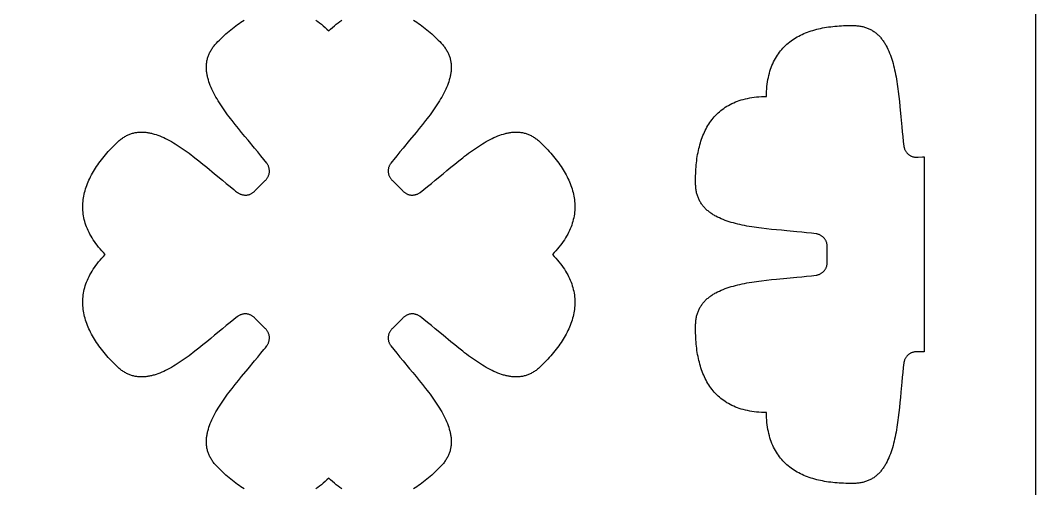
# Model space of a CAD drawing. Extents: x -1268 to 1319, y -900 to 956.
# Drawn here: x -183.9 to 270.9, y 428.7 to 638.5 of the extents above; entities that cross this region are included whole.
import ezdxf

# ---------------------------------------------------------------- set-up
doc = ezdxf.new("R2010")
doc.units = 0
doc.layers.add('LAYER_1', color=7, linetype='CONTINUOUS')

msp = doc.modelspace()

# ---------------------------------------------------------------- linework, layer by layer
at = {"layer": 'LAYER_1'}
for points in [[(-629.08, -900), (270.92, -900), (270.92, 900), (-629.08, 900)], [(150.33, 604.39), (150.35, 605.53), (150.39, 606.66), (150.46, 607.75), (150.56, 608.83), (150.68, 609.87), (150.82, 610.9), (150.99, 611.9), (151.18, 612.87), (151.4, 613.83), (151.64, 614.76), (151.9, 615.66), (152.18, 616.55), (152.48, 617.41), (152.81, 618.25), (153.16, 619.06), (153.53, 619.86), (153.92, 620.63), (154.33, 621.38), (154.76, 622.11), (155.21, 622.81), (155.68, 623.5), (156.17, 624.17), (156.67, 624.81), (157.2, 625.44), (157.74, 626.04), (158.31, 626.63), (158.89, 627.19), (159.48, 627.73), (160.1, 628.26), (160.73, 628.77), (161.37, 629.26), (162.04, 629.72), (162.72, 630.17), (163.41, 630.61), (164.12, 631.02), (164.84, 631.42), (165.58, 631.8), (166.34, 632.16), (167.1, 632.5), (167.88, 632.83), (168.68, 633.14), (169.48, 633.43), (170.3, 633.71), (171.13, 633.97), (171.98, 634.21), (172.83, 634.44), (173.7, 634.65), (174.57, 634.85), (175.46, 635.04), (176.36, 635.2), (177.27, 635.36), (178.19, 635.49), (179.11, 635.62), (180.05, 635.73), (180.99, 635.82), (181.95, 635.91), (182.91, 635.98), (183.88, 636.03), (184.86, 636.08), (185.84, 636.1), (186.83, 636.12), (187.83, 636.13), (188.84, 636.12), (189.85, 636.1), (190.33, 636.08), (190.8, 636.05), (191.27, 636.01), (191.72, 635.96), (192.17, 635.9), (192.62, 635.83), (193.05, 635.75), (193.47, 635.65), (193.89, 635.55), (194.3, 635.43), (194.71, 635.31), (195.1, 635.18), (195.49, 635.03), (195.88, 634.88), (196.25, 634.72), (196.62, 634.54), (196.98, 634.36), (197.33, 634.17), (197.68, 633.97), (198.02, 633.76), (198.35, 633.54), (198.68, 633.31), (199, 633.07), (199.32, 632.83), (199.62, 632.57), (199.92, 632.31), (200.22, 632.04), (200.51, 631.76), (200.79, 631.48), (201.07, 631.18), (201.34, 630.88), (201.61, 630.57), (201.87, 630.25), (202.12, 629.92), (202.37, 629.59), (202.61, 629.25), (202.85, 628.9), (203.08, 628.55), (203.31, 628.19), (203.53, 627.82), (203.75, 627.45), (203.96, 627.06), (204.37, 626.28), (204.76, 625.48), (205.13, 624.64), (205.49, 623.79), (205.82, 622.91), (206.14, 622.02), (206.45, 621.1), (206.73, 620.16), (207.01, 619.2), (207.26, 618.23), (207.51, 617.24), (207.74, 616.23), (207.96, 615.21), (208.17, 614.18), (208.37, 613.13), (208.55, 612.07), (208.73, 611), (208.9, 609.91), (209.05, 608.82), (209.2, 607.72), (209.35, 606.61), (209.61, 604.38), (209.86, 602.12), (210.08, 599.86), (210.5, 595.32), (210.91, 590.82), (211.12, 588.6), (211.35, 586.41), (211.59, 584.26), (211.72, 583.21), (211.85, 582.16), (211.9, 581.88), (211.96, 581.6), (212.03, 581.32), (212.11, 581.06), (212.21, 580.8), (212.32, 580.54), (212.44, 580.29), (212.57, 580.05), (212.71, 579.82), (212.86, 579.59), (213.02, 579.38), (213.2, 579.17), (213.38, 578.97), (213.57, 578.77), (213.77, 578.59), (213.97, 578.42), (214.19, 578.26), (214.41, 578.1), (214.64, 577.96), (214.87, 577.83), (215.11, 577.7), (215.36, 577.59), (215.62, 577.49), (215.87, 577.41), (216.14, 577.33), (216.41, 577.27), (216.68, 577.22), (216.95, 577.18), (217.23, 577.16), (217.52, 577.15), (217.8, 577.15), (218.09, 577.17), (218.34, 577.19), (220.19, 577.27), (220.92, 577.27), (220.92, 554.32), (220.92, 512.88), (220.92, 490.02), (218.09, 490.02), (217.8, 490.04), (217.52, 490.05), (217.23, 490.03), (216.95, 490.01), (216.68, 489.97), (216.41, 489.92), (216.14, 489.86), (215.87, 489.78), (215.62, 489.7), (215.36, 489.6), (215.11, 489.49), (214.87, 489.37), (214.64, 489.23), (214.41, 489.09), (214.19, 488.94), (213.97, 488.77), (213.77, 488.6), (213.57, 488.42), (213.38, 488.23), (213.2, 488.02), (213.02, 487.82), (212.86, 487.6), (212.71, 487.37), (212.57, 487.14), (212.44, 486.9), (212.32, 486.65), (212.21, 486.4), (212.11, 486.13), (212.03, 485.87), (211.96, 485.59), (211.9, 485.32), (211.85, 485.03), (211.59, 482.93), (211.35, 480.78), (211.12, 478.6), (210.91, 476.38), (210.5, 471.87), (210.3, 469.61), (210.08, 467.33), (209.86, 465.07), (209.61, 462.81), (209.35, 460.58), (209.2, 459.47), (209.05, 458.37), (208.9, 457.28), (208.73, 456.2), (208.55, 455.12), (208.37, 454.06), (208.17, 453.01), (207.96, 451.98), (207.74, 450.96), (207.51, 449.95), (207.26, 448.96), (207.01, 447.99), (206.73, 447.03), (206.45, 446.09), (206.14, 445.18), (205.82, 444.28), (205.49, 443.4), (205.13, 442.55), (204.76, 441.72), (204.37, 440.91), (203.96, 440.13), (203.75, 439.75), (203.53, 439.37), (203.31, 439), (203.08, 438.64), (202.85, 438.29), (202.61, 437.94), (202.37, 437.6), (202.12, 437.27), (201.87, 436.94), (201.61, 436.62), (201.34, 436.31), (201.07, 436.01), (200.79, 435.72), (200.51, 435.43), (200.22, 435.15), (199.92, 434.88), (199.62, 434.62), (199.32, 434.36), (199, 434.12), (198.68, 433.88), (198.35, 433.65), (198.02, 433.44), (197.68, 433.23), (197.33, 433.02), (196.98, 432.83), (196.62, 432.65), (196.25, 432.48), (195.88, 432.31), (195.49, 432.16), (195.1, 432.02), (194.71, 431.88), (194.3, 431.76), (193.89, 431.64), (193.47, 431.54), (193.05, 431.45), (192.62, 431.36), (192.17, 431.29), (191.72, 431.23), (191.27, 431.18), (190.8, 431.14), (190.33, 431.11), (189.85, 431.09), (188.84, 431.07), (187.83, 431.07), (186.83, 431.07), (185.84, 431.09), (184.86, 431.12), (183.88, 431.16), (182.91, 431.22), (181.95, 431.28), (180.99, 431.37), (180.05, 431.46), (179.11, 431.57), (178.19, 431.7), (177.27, 431.84), (176.36, 431.99), (175.46, 432.16), (174.57, 432.34), (173.7, 432.54), (172.83, 432.75), (171.98, 432.98), (171.13, 433.22), (170.3, 433.49), (169.48, 433.76), (168.68, 434.06), (167.88, 434.37), (167.1, 434.69), (166.34, 435.04), (165.58, 435.4), (164.84, 435.78), (164.12, 436.17), (163.41, 436.59), (162.72, 437.02), (162.04, 437.47), (161.37, 437.94), (160.73, 438.42), (160.1, 438.93), (159.48, 439.46), (158.89, 440), (158.31, 440.57), (157.74, 441.15), (157.2, 441.76), (156.67, 442.38), (156.17, 443.03), (155.68, 443.69), (155.21, 444.38), (154.76, 445.09), (154.33, 445.81), (153.92, 446.56), (153.53, 447.34), (153.16, 448.13), (152.81, 448.95), (152.48, 449.78), (152.18, 450.65), (151.9, 451.53), (151.64, 452.44), (151.4, 453.36), (151.18, 454.32), (150.99, 455.29), (150.82, 456.29), (150.68, 457.32), (150.56, 458.37), (150.46, 459.44), (150.39, 460.54), (150.35, 461.66), (150.33, 462.81), (149.18, 462.83), (148.06, 462.87), (146.96, 462.94), (145.89, 463.04), (144.84, 463.16), (143.82, 463.3), (142.82, 463.47), (141.84, 463.66), (140.89, 463.88), (139.96, 464.11), (139.05, 464.38), (138.17, 464.66), (137.31, 464.96), (136.47, 465.29), (135.65, 465.64), (134.86, 466.01), (134.09, 466.4), (133.34, 466.81), (132.61, 467.24), (131.9, 467.69), (131.21, 468.16), (130.55, 468.64), (129.9, 469.15), (129.28, 469.68), (128.67, 470.22), (128.09, 470.78), (127.52, 471.36), (126.98, 471.96), (126.45, 472.58), (125.95, 473.21), (125.46, 473.85), (124.99, 474.52), (124.54, 475.2), (124.11, 475.89), (123.69, 476.6), (123.3, 477.32), (122.92, 478.06), (122.56, 478.81), (122.21, 479.58), (121.89, 480.36), (121.58, 481.15), (121.28, 481.96), (121.01, 482.78), (120.75, 483.61), (120.5, 484.45), (120.27, 485.31), (120.06, 486.17), (119.86, 487.05), (119.68, 487.94), (119.51, 488.84), (119.36, 489.75), (119.22, 490.66), (119.09, 491.59), (118.98, 492.53), (118.89, 493.47), (118.81, 494.43), (118.74, 495.39), (118.68, 496.36), (118.64, 497.34), (118.61, 498.32), (118.59, 499.31), (118.59, 500.31), (118.59, 501.32), (118.61, 502.33), (118.63, 502.81), (118.66, 503.28), (118.7, 503.75), (118.75, 504.2), (118.81, 504.65), (118.88, 505.09), (118.97, 505.53), (119.06, 505.95), (119.16, 506.37), (119.28, 506.78), (119.4, 507.19), (119.54, 507.58), (119.68, 507.97), (119.83, 508.35), (120, 508.73), (120.17, 509.1), (120.35, 509.46), (120.55, 509.81), (120.75, 510.16), (120.96, 510.5), (121.18, 510.83), (121.4, 511.16), (121.64, 511.48), (121.89, 511.79), (122.14, 512.1), (122.4, 512.4), (122.67, 512.7), (122.95, 512.99), (123.24, 513.27), (123.53, 513.55), (123.84, 513.82), (124.15, 514.09), (124.46, 514.35), (124.79, 514.6), (125.12, 514.85), (125.46, 515.09), (125.81, 515.33), (126.16, 515.56), (126.52, 515.79), (126.89, 516.01), (127.27, 516.23), (127.65, 516.44), (128.43, 516.85), (129.24, 517.24), (130.07, 517.61), (130.92, 517.97), (131.8, 518.3), (132.7, 518.62), (133.61, 518.92), (134.55, 519.21), (135.51, 519.48), (136.48, 519.74), (137.47, 519.99), (138.48, 520.22), (139.5, 520.44), (140.54, 520.65), (141.58, 520.85), (142.64, 521.03), (143.72, 521.21), (144.8, 521.38), (145.89, 521.53), (146.99, 521.68), (148.1, 521.83), (150.33, 522.09), (152.59, 522.34), (154.85, 522.56), (159.4, 522.98), (163.9, 523.39), (166.12, 523.6), (168.3, 523.82), (170.45, 524.07), (171.51, 524.19), (172.55, 524.33), (172.84, 524.38), (173.12, 524.43), (173.39, 524.51), (173.66, 524.59), (173.92, 524.69), (174.17, 524.8), (174.42, 524.92), (174.66, 525.05), (174.89, 525.19), (175.12, 525.34), (175.34, 525.5), (175.55, 525.68), (175.75, 525.86), (175.94, 526.05), (176.12, 526.24), (176.29, 526.45), (176.46, 526.67), (176.61, 526.89), (176.75, 527.12), (176.89, 527.35), (177.01, 527.59), (177.12, 527.84), (177.22, 528.09), (177.31, 528.35), (177.38, 528.62), (177.44, 528.88), (177.49, 529.16), (177.53, 529.43), (177.56, 529.71), (177.57, 529.99), (177.56, 530.28), (177.55, 530.57), (177.55, 536.63), (177.56, 536.91), (177.57, 537.2), (177.56, 537.48), (177.53, 537.76), (177.49, 538.04), (177.44, 538.31), (177.38, 538.58), (177.31, 538.84), (177.22, 539.1), (177.12, 539.35), (177.01, 539.6), (176.89, 539.84), (176.75, 540.08), (176.61, 540.31), (176.46, 540.53), (176.29, 540.74), (176.12, 540.95), (175.94, 541.15), (175.75, 541.34), (175.55, 541.52), (175.34, 541.69), (175.12, 541.85), (174.89, 542), (174.66, 542.14), (174.42, 542.28), (174.17, 542.4), (173.92, 542.5), (173.66, 542.6), (173.39, 542.69), (173.12, 542.76), (172.84, 542.82), (172.55, 542.86), (170.45, 543.13), (168.3, 543.37), (166.12, 543.59), (163.9, 543.8), (159.4, 544.21), (157.13, 544.42), (154.85, 544.63), (152.59, 544.86), (150.33, 545.1), (148.1, 545.37), (146.99, 545.51), (145.89, 545.66), (144.8, 545.82), (143.72, 545.98), (142.64, 546.16), (141.58, 546.35), (140.54, 546.54), (139.5, 546.75), (138.48, 546.97), (137.47, 547.2), (136.48, 547.45), (135.51, 547.71), (134.55, 547.98), (133.61, 548.27), (132.7, 548.57), (131.8, 548.89), (130.92, 549.23), (130.07, 549.58), (129.24, 549.95), (128.43, 550.34), (127.65, 550.75), (127.27, 550.96), (126.89, 551.18), (126.52, 551.4), (126.16, 551.63), (125.81, 551.86), (125.46, 552.1), (125.12, 552.34), (124.79, 552.59), (124.46, 552.85), (124.15, 553.11), (123.84, 553.37), (123.53, 553.64), (123.24, 553.92), (122.95, 554.2), (122.67, 554.49), (122.4, 554.79), (122.14, 555.09), (121.89, 555.4), (121.64, 555.71), (121.4, 556.03), (121.18, 556.36), (120.96, 556.69), (120.75, 557.03), (120.55, 557.38), (120.35, 557.74), (120.17, 558.1), (120, 558.46), (119.83, 558.84), (119.68, 559.22), (119.54, 559.61), (119.4, 560.01), (119.28, 560.41), (119.16, 560.82), (119.06, 561.24), (118.97, 561.66), (118.88, 562.1), (118.81, 562.54), (118.75, 562.99), (118.7, 563.45), (118.66, 563.91), (118.63, 564.38), (118.61, 564.87), (118.59, 565.88), (118.59, 566.88), (118.59, 567.88), (118.61, 568.87), (118.64, 569.86), (118.68, 570.83), (118.74, 571.8), (118.81, 572.76), (118.89, 573.72), (118.98, 574.66), (119.09, 575.6), (119.22, 576.53), (119.36, 577.45), (119.51, 578.35), (119.68, 579.25), (119.86, 580.14), (120.06, 581.02), (120.27, 581.88), (120.5, 582.74), (120.75, 583.58), (121.01, 584.41), (121.28, 585.23), (121.58, 586.04), (121.89, 586.83), (122.21, 587.61), (122.56, 588.38), (122.92, 589.13), (123.3, 589.87), (123.69, 590.59), (124.11, 591.3), (124.54, 592), (124.99, 592.68), (125.46, 593.34), (125.95, 593.99), (126.45, 594.62), (126.98, 595.23), (127.52, 595.83), (128.09, 596.41), (128.67, 596.97), (129.28, 597.51), (129.9, 598.04), (130.55, 598.55), (131.21, 599.04), (131.9, 599.51), (132.61, 599.96), (133.34, 600.39), (134.09, 600.8), (134.86, 601.19), (135.65, 601.56), (136.47, 601.9), (137.31, 602.23), (138.17, 602.53), (139.05, 602.82), (139.96, 603.08), (140.89, 603.32), (141.84, 603.53), (142.82, 603.72), (143.82, 603.89), (144.84, 604.03), (145.89, 604.15), (146.96, 604.25), (148.06, 604.32), (149.18, 604.37)]]:
    msp.add_lwpolyline(points, close=True, dxfattribs=at)
for points in [[(-83.61, 428.61), (-84.37, 429.09), (-85.13, 429.58), (-85.88, 430.1), (-86.63, 430.63), (-87.38, 431.19), (-88.12, 431.75), (-88.86, 432.34), (-89.6, 432.94), (-90.33, 433.55), (-91.06, 434.19), (-91.78, 434.83), (-92.51, 435.49), (-93.22, 436.17), (-93.94, 436.86), (-94.65, 437.56), (-95.35, 438.28), (-96.05, 439), (-96.38, 439.36), (-96.69, 439.71), (-96.99, 440.07), (-97.28, 440.43), (-97.56, 440.79), (-97.82, 441.15), (-98.06, 441.52), (-98.3, 441.89), (-98.52, 442.25), (-98.73, 442.63), (-98.93, 443), (-99.12, 443.37), (-99.29, 443.75), (-99.45, 444.13), (-99.6, 444.51), (-99.74, 444.89), (-99.86, 445.28), (-99.98, 445.66), (-100.08, 446.05), (-100.17, 446.44), (-100.25, 446.83), (-100.32, 447.22), (-100.38, 447.62), (-100.43, 448.01), (-100.47, 448.41), (-100.5, 448.81), (-100.52, 449.21), (-100.52, 449.61), (-100.52, 450.01), (-100.51, 450.42), (-100.49, 450.82), (-100.45, 451.23), (-100.41, 451.64), (-100.36, 452.05), (-100.3, 452.46), (-100.24, 452.87), (-100.16, 453.29), (-100.07, 453.7), (-99.98, 454.12), (-99.87, 454.54), (-99.76, 454.95), (-99.64, 455.37), (-99.38, 456.22), (-99.08, 457.06), (-98.76, 457.91), (-98.41, 458.77), (-98.02, 459.62), (-97.61, 460.48), (-97.18, 461.35), (-96.72, 462.21), (-96.24, 463.08), (-95.73, 463.96), (-95.2, 464.83), (-94.66, 465.7), (-94.09, 466.58), (-93.51, 467.46), (-92.9, 468.34), (-92.28, 469.22), (-91.65, 470.11), (-91, 470.99), (-90.34, 471.87), (-89.67, 472.76), (-88.99, 473.64), (-87.6, 475.41), (-86.18, 477.18), (-84.73, 478.94), (-81.82, 482.45), (-78.92, 485.92), (-77.5, 487.64), (-76.12, 489.34), (-74.77, 491.03), (-74.11, 491.87), (-73.47, 492.7), (-73.3, 492.94), (-73.15, 493.18), (-73, 493.42), (-72.87, 493.67), (-72.76, 493.92), (-72.65, 494.18), (-72.56, 494.44), (-72.49, 494.7), (-72.42, 494.97), (-72.37, 495.23), (-72.33, 495.5), (-72.3, 495.77), (-72.29, 496.04), (-72.29, 496.31), (-72.3, 496.58), (-72.32, 496.85), (-72.36, 497.12), (-72.41, 497.38), (-72.47, 497.64), (-72.54, 497.91), (-72.63, 498.16), (-72.72, 498.42), (-72.83, 498.66), (-72.95, 498.91), (-73.09, 499.15), (-73.23, 499.38), (-73.39, 499.61), (-73.56, 499.83), (-73.74, 500.05), (-73.93, 500.25), (-74.13, 500.45), (-74.35, 500.64), (-78.63, 504.93), (-78.82, 505.14), (-79.02, 505.35), (-79.23, 505.54), (-79.44, 505.72), (-79.67, 505.89), (-79.89, 506.05), (-80.13, 506.19), (-80.37, 506.32), (-80.61, 506.45), (-80.86, 506.55), (-81.11, 506.65), (-81.37, 506.74), (-81.63, 506.81), (-81.9, 506.87), (-82.16, 506.92), (-82.43, 506.95), (-82.7, 506.98), (-82.97, 506.99), (-83.24, 506.99), (-83.51, 506.97), (-83.77, 506.95), (-84.04, 506.91), (-84.31, 506.86), (-84.58, 506.79), (-84.84, 506.71), (-85.1, 506.62), (-85.36, 506.52), (-85.61, 506.4), (-85.86, 506.27), (-86.1, 506.13), (-86.34, 505.98), (-86.57, 505.81), (-88.25, 504.51), (-89.94, 503.16), (-91.64, 501.77), (-93.36, 500.35), (-96.83, 497.46), (-98.58, 496), (-100.34, 494.54), (-102.1, 493.1), (-103.87, 491.68), (-105.63, 490.29), (-106.52, 489.6), (-107.4, 488.93), (-108.29, 488.27), (-109.17, 487.63), (-110.05, 486.99), (-110.94, 486.37), (-111.82, 485.77), (-112.69, 485.19), (-113.57, 484.62), (-114.45, 484.07), (-115.32, 483.55), (-116.19, 483.04), (-117.06, 482.56), (-117.93, 482.1), (-118.79, 481.66), (-119.65, 481.25), (-120.51, 480.87), (-121.36, 480.52), (-122.21, 480.19), (-123.06, 479.9), (-123.9, 479.63), (-124.32, 479.51), (-124.74, 479.4), (-125.16, 479.3), (-125.57, 479.21), (-125.99, 479.12), (-126.4, 479.04), (-126.82, 478.97), (-127.23, 478.91), (-127.64, 478.86), (-128.05, 478.82), (-128.45, 478.79), (-128.86, 478.77), (-129.26, 478.76), (-129.67, 478.75), (-130.07, 478.76), (-130.47, 478.78), (-130.87, 478.81), (-131.26, 478.85), (-131.66, 478.89), (-132.05, 478.95), (-132.45, 479.02), (-132.84, 479.1), (-133.23, 479.2), (-133.61, 479.3), (-134, 479.41), (-134.38, 479.54), (-134.77, 479.68), (-135.15, 479.83), (-135.53, 479.99), (-135.9, 480.16), (-136.28, 480.35), (-136.65, 480.54), (-137.02, 480.75), (-137.39, 480.98), (-137.76, 481.21), (-138.12, 481.46), (-138.49, 481.72), (-138.85, 482), (-139.21, 482.28), (-139.57, 482.58), (-139.92, 482.9), (-140.27, 483.23), (-141, 483.93), (-141.72, 484.63), (-142.42, 485.34), (-143.11, 486.05), (-143.78, 486.77), (-144.44, 487.49), (-145.09, 488.22), (-145.72, 488.95), (-146.34, 489.68), (-146.94, 490.42), (-147.52, 491.16), (-148.09, 491.9), (-148.64, 492.65), (-149.18, 493.4), (-149.69, 494.15), (-150.19, 494.91), (-150.67, 495.67), (-151.13, 496.43), (-151.58, 497.2), (-152, 497.97), (-152.4, 498.74), (-152.79, 499.51), (-153.15, 500.29), (-153.49, 501.07), (-153.81, 501.85), (-154.11, 502.64), (-154.39, 503.43), (-154.64, 504.22), (-154.87, 505.01), (-155.08, 505.8), (-155.27, 506.6), (-155.43, 507.4), (-155.57, 508.2), (-155.68, 509), (-155.77, 509.81), (-155.83, 510.61), (-155.87, 511.42), (-155.88, 512.23), (-155.86, 513.04), (-155.82, 513.85), (-155.75, 514.67), (-155.65, 515.48), (-155.53, 516.3), (-155.37, 517.11), (-155.19, 517.93), (-154.98, 518.75), (-154.74, 519.57), (-154.47, 520.39), (-154.17, 521.22), (-153.84, 522.04), (-153.48, 522.86), (-153.08, 523.69), (-152.66, 524.51), (-152.2, 525.34), (-151.71, 526.16), (-151.19, 526.99), (-150.64, 527.81), (-150.05, 528.64), (-149.42, 529.47), (-148.77, 530.29), (-148.08, 531.12), (-147.35, 531.94), (-146.59, 532.77), (-145.79, 533.6), (-146.59, 534.42), (-147.35, 535.25), (-148.08, 536.07), (-148.77, 536.9), (-149.42, 537.73), (-150.05, 538.55), (-150.64, 539.38), (-151.19, 540.2), (-151.71, 541.03), (-152.2, 541.85), (-152.66, 542.68), (-153.08, 543.5), (-153.48, 544.33), (-153.84, 545.15), (-154.17, 545.98), (-154.47, 546.8), (-154.74, 547.62), (-154.98, 548.44), (-155.19, 549.26), (-155.37, 550.08), (-155.53, 550.89), (-155.65, 551.71), (-155.75, 552.53), (-155.82, 553.34), (-155.86, 554.15), (-155.88, 554.96), (-155.87, 555.77), (-155.83, 556.58), (-155.77, 557.39), (-155.68, 558.19), (-155.57, 558.99), (-155.43, 559.79), (-155.27, 560.59), (-155.08, 561.39), (-154.87, 562.18), (-154.64, 562.98), (-154.39, 563.76), (-154.11, 564.55), (-153.81, 565.34), (-153.49, 566.12), (-153.15, 566.9), (-152.79, 567.68), (-152.4, 568.45), (-152, 569.22), (-151.58, 569.99), (-151.13, 570.76), (-150.67, 571.52), (-150.19, 572.28), (-149.69, 573.04), (-149.18, 573.79), (-148.64, 574.54), (-148.09, 575.29), (-147.52, 576.04), (-146.94, 576.78), (-146.34, 577.51), (-145.72, 578.24), (-145.09, 578.97), (-144.44, 579.7), (-143.78, 580.42), (-143.11, 581.14), (-142.42, 581.85), (-141.72, 582.56), (-141, 583.27), (-140.27, 583.97), (-139.92, 584.29), (-139.57, 584.61), (-139.21, 584.91), (-138.85, 585.2), (-138.49, 585.47), (-138.12, 585.73), (-137.76, 585.98), (-137.39, 586.21), (-137.02, 586.44), (-136.65, 586.65), (-136.28, 586.84), (-135.9, 587.03), (-135.53, 587.2), (-135.15, 587.36), (-134.77, 587.51), (-134.38, 587.65), (-134, 587.78), (-133.61, 587.89), (-133.23, 588), (-132.84, 588.09), (-132.45, 588.17), (-132.05, 588.24), (-131.66, 588.3), (-131.26, 588.35), (-130.87, 588.39), (-130.47, 588.41), (-130.07, 588.43), (-129.67, 588.44), (-129.26, 588.44), (-128.86, 588.42), (-128.45, 588.4), (-128.05, 588.37), (-127.64, 588.33), (-127.23, 588.28), (-126.82, 588.22), (-126.4, 588.15), (-125.99, 588.07), (-125.57, 587.99), (-125.16, 587.89), (-124.74, 587.79), (-124.32, 587.68), (-123.9, 587.56), (-123.06, 587.29), (-122.21, 587), (-121.36, 586.67), (-120.51, 586.32), (-119.65, 585.94), (-118.79, 585.53), (-117.93, 585.09), (-117.06, 584.64), (-116.19, 584.15), (-115.32, 583.65), (-114.45, 583.12), (-113.57, 582.57), (-112.69, 582.01), (-111.82, 581.42), (-110.94, 580.82), (-110.05, 580.2), (-109.17, 579.57), (-108.29, 578.92), (-107.4, 578.26), (-106.52, 577.59), (-105.63, 576.91), (-103.87, 575.51), (-102.1, 574.09), (-100.34, 572.65), (-96.83, 569.73), (-93.36, 566.84), (-91.64, 565.42), (-89.94, 564.03), (-88.25, 562.68), (-87.41, 562.03), (-86.57, 561.38), (-86.34, 561.22), (-86.1, 561.06), (-85.86, 560.92), (-85.61, 560.79), (-85.36, 560.67), (-85.1, 560.57), (-84.84, 560.48), (-84.58, 560.4), (-84.31, 560.34), (-84.04, 560.29), (-83.77, 560.25), (-83.51, 560.22), (-83.24, 560.21), (-82.97, 560.2), (-82.7, 560.21), (-82.43, 560.24), (-82.16, 560.27), (-81.9, 560.32), (-81.63, 560.38), (-81.37, 560.46), (-81.11, 560.54), (-80.86, 560.64), (-80.61, 560.75), (-80.37, 560.87), (-80.13, 561), (-79.89, 561.15), (-79.67, 561.3), (-79.44, 561.47), (-79.23, 561.65), (-79.02, 561.84), (-78.82, 562.05), (-78.63, 562.26), (-78.47, 562.45), (-77.22, 563.82), (-75.91, 565.13), (-74.54, 566.39), (-74.35, 566.55), (-74.13, 566.74), (-73.93, 566.94), (-73.74, 567.15), (-73.56, 567.36), (-73.39, 567.58), (-73.23, 567.81), (-73.09, 568.04), (-72.95, 568.28), (-72.83, 568.53), (-72.72, 568.78), (-72.63, 569.03), (-72.54, 569.29), (-72.47, 569.55), (-72.41, 569.81), (-72.36, 570.08), (-72.32, 570.34), (-72.3, 570.61), (-72.29, 570.88), (-72.29, 571.15), (-72.3, 571.42), (-72.33, 571.69), (-72.37, 571.96), (-72.42, 572.23), (-72.49, 572.49), (-72.56, 572.75), (-72.65, 573.01), (-72.76, 573.27), (-72.87, 573.52), (-73, 573.77), (-73.15, 574.02), (-73.3, 574.26), (-73.47, 574.49), (-74.77, 576.16), (-76.12, 577.85), (-77.5, 579.56), (-78.92, 581.27), (-81.82, 584.75), (-83.28, 586.5), (-84.73, 588.25), (-86.18, 590.02), (-87.6, 591.78), (-88.99, 593.55), (-89.67, 594.43), (-90.34, 595.32), (-91, 596.2), (-91.65, 597.09), (-92.28, 597.97), (-92.9, 598.85), (-93.51, 599.73), (-94.09, 600.61), (-94.66, 601.49), (-95.2, 602.36), (-95.73, 603.24), (-96.24, 604.11), (-96.72, 604.98), (-97.18, 605.84), (-97.61, 606.71), (-98.02, 607.57), (-98.41, 608.43), (-98.76, 609.28), (-99.08, 610.13), (-99.38, 610.98), (-99.64, 611.82), (-99.76, 612.24), (-99.87, 612.66), (-99.98, 613.07), (-100.07, 613.49), (-100.16, 613.9), (-100.24, 614.32), (-100.3, 614.73), (-100.36, 615.14), (-100.41, 615.55), (-100.45, 615.96), (-100.49, 616.37), (-100.51, 616.77), (-100.52, 617.18), (-100.52, 617.58), (-100.52, 617.98), (-100.5, 618.38), (-100.47, 618.78), (-100.43, 619.18), (-100.38, 619.58), (-100.32, 619.97), (-100.25, 620.36), (-100.17, 620.75), (-100.08, 621.14), (-99.98, 621.53), (-99.86, 621.92), (-99.74, 622.3), (-99.6, 622.68), (-99.45, 623.06), (-99.29, 623.44), (-99.12, 623.82), (-98.93, 624.19), (-98.73, 624.57), (-98.52, 624.94), (-98.3, 625.31), (-98.06, 625.67), (-97.82, 626.04), (-97.56, 626.4), (-97.28, 626.76), (-96.99, 627.12), (-96.69, 627.48), (-96.38, 627.84), (-96.05, 628.19), (-95.35, 628.92), (-94.65, 629.63), (-93.94, 630.33), (-93.22, 631.02), (-92.51, 631.7), (-91.78, 632.36), (-91.06, 633.01), (-90.33, 633.64), (-89.6, 634.25), (-88.86, 634.85), (-88.12, 635.44), (-87.38, 636.01), (-86.63, 636.56), (-85.88, 637.09), (-85.13, 637.61), (-84.37, 638.11), (-83.61, 638.59)], [(-51.46, 638.55), (-50.64, 637.96), (-49.81, 637.34), (-48.98, 636.68), (-48.16, 635.99), (-47.33, 635.27), (-46.51, 634.51), (-45.68, 633.71), (-44.86, 634.51), (-44.03, 635.27), (-43.2, 635.99), (-42.38, 636.68), (-41.55, 637.34), (-40.73, 637.96), (-39.9, 638.55)], [(-7.75, 638.59), (-6.99, 638.11), (-6.24, 637.61), (-5.48, 637.09), (-4.73, 636.56), (-3.99, 636.01), (-3.24, 635.44), (-2.5, 634.85), (-1.77, 634.25), (-1.03, 633.64), (-0.3, 633.01), (0.42, 632.36), (1.14, 631.7), (1.86, 631.02), (2.57, 630.33), (3.28, 629.63), (3.99, 628.92), (4.69, 628.19), (5.02, 627.84), (5.33, 627.48), (5.63, 627.12), (5.92, 626.76), (6.19, 626.4), (6.45, 626.04), (6.7, 625.67), (6.94, 625.31), (7.16, 624.94), (7.37, 624.57), (7.57, 624.19), (7.75, 623.82), (7.93, 623.44), (8.09, 623.06), (8.24, 622.68), (8.37, 622.3), (8.5, 621.92), (8.62, 621.53), (8.72, 621.14), (8.81, 620.75), (8.89, 620.36), (8.96, 619.97), (9.02, 619.58), (9.07, 619.18), (9.11, 618.78), (9.14, 618.38), (9.15, 617.98), (9.16, 617.58), (9.16, 617.18), (9.15, 616.77), (9.12, 616.37), (9.09, 615.96), (9.05, 615.55), (9, 615.14), (8.94, 614.73), (8.87, 614.32), (8.8, 613.9), (8.71, 613.49), (8.62, 613.07), (8.51, 612.66), (8.4, 612.24), (8.28, 611.82), (8.02, 610.98), (7.72, 610.13), (7.4, 609.28), (7.04, 608.43), (6.66, 607.57), (6.25, 606.71), (5.82, 605.84), (5.36, 604.98), (4.88, 604.11), (4.37, 603.24), (3.84, 602.36), (3.3, 601.49), (2.73, 600.61), (2.14, 599.73), (1.54, 598.85), (0.92, 597.97), (0.29, 597.09), (-0.36, 596.2), (-1.02, 595.32), (-1.69, 594.43), (-2.37, 593.55), (-3.76, 591.78), (-5.19, 590.02), (-6.63, 588.25), (-9.54, 584.75), (-12.44, 581.27), (-13.86, 579.56), (-15.24, 577.85), (-16.59, 576.16), (-17.25, 575.32), (-17.89, 574.49), (-18.06, 574.26), (-18.22, 574.02), (-18.36, 573.77), (-18.49, 573.52), (-18.6, 573.27), (-18.71, 573.01), (-18.8, 572.75), (-18.88, 572.49), (-18.94, 572.23), (-18.99, 571.96), (-19.03, 571.69), (-19.06, 571.42), (-19.07, 571.15), (-19.07, 570.88), (-19.06, 570.61), (-19.04, 570.34), (-19, 570.08), (-18.95, 569.81), (-18.89, 569.55), (-18.82, 569.29), (-18.74, 569.03), (-18.64, 568.78), (-18.53, 568.53), (-18.41, 568.28), (-18.28, 568.04), (-18.13, 567.81), (-17.97, 567.58), (-17.81, 567.36), (-17.62, 567.15), (-17.43, 566.94), (-17.23, 566.74), (-17.01, 566.55), (-12.73, 562.26), (-12.54, 562.05), (-12.34, 561.84), (-12.13, 561.65), (-11.92, 561.47), (-11.7, 561.3), (-11.47, 561.15), (-11.23, 561), (-10.99, 560.87), (-10.75, 560.75), (-10.5, 560.64), (-10.25, 560.54), (-9.99, 560.46), (-9.73, 560.38), (-9.47, 560.32), (-9.2, 560.27), (-8.93, 560.24), (-8.67, 560.21), (-8.4, 560.2), (-8.13, 560.21), (-7.86, 560.22), (-7.59, 560.25), (-7.32, 560.29), (-7.05, 560.34), (-6.79, 560.4), (-6.52, 560.48), (-6.26, 560.57), (-6.01, 560.67), (-5.75, 560.79), (-5.5, 560.92), (-5.26, 561.06), (-5.02, 561.22), (-4.79, 561.38), (-3.12, 562.68), (-1.43, 564.03), (0.28, 565.42), (2, 566.84), (5.47, 569.73), (7.22, 571.19), (8.98, 572.65), (10.74, 574.09), (12.5, 575.51), (14.27, 576.91), (15.16, 577.59), (16.04, 578.26), (16.93, 578.92), (17.81, 579.57), (18.69, 580.2), (19.57, 580.82), (20.45, 581.42), (21.33, 582.01), (22.21, 582.57), (23.09, 583.12), (23.96, 583.65), (24.83, 584.15), (25.7, 584.64), (26.57, 585.09), (27.43, 585.53), (28.29, 585.94), (29.15, 586.32), (30, 586.67), (30.85, 587), (31.7, 587.29), (32.54, 587.56), (32.96, 587.68), (33.38, 587.79), (33.8, 587.89), (34.21, 587.99), (34.63, 588.07), (35.04, 588.15), (35.45, 588.22), (35.87, 588.28), (36.28, 588.33), (36.68, 588.37), (37.09, 588.4), (37.5, 588.42), (37.9, 588.44), (38.31, 588.44), (38.71, 588.43), (39.11, 588.41), (39.51, 588.39), (39.9, 588.35), (40.3, 588.3), (40.69, 588.24), (41.09, 588.17), (41.48, 588.09), (41.87, 588), (42.25, 587.89), (42.64, 587.78), (43.02, 587.65), (43.4, 587.51), (43.79, 587.36), (44.16, 587.2), (44.54, 587.03), (44.92, 586.84), (45.29, 586.65), (45.66, 586.44), (46.03, 586.21), (46.4, 585.98), (46.76, 585.73), (47.13, 585.47), (47.49, 585.2), (47.85, 584.91), (48.2, 584.61), (48.56, 584.29), (48.91, 583.97), (49.64, 583.27), (50.36, 582.56), (51.06, 581.85), (51.75, 581.14), (52.42, 580.42), (53.08, 579.7), (53.73, 578.97), (54.36, 578.24), (54.98, 577.51), (55.58, 576.78), (56.16, 576.04), (56.73, 575.29), (57.28, 574.54), (57.81, 573.79), (58.33, 573.04), (58.83, 572.28), (59.31, 571.52), (59.77, 570.76), (60.21, 569.99), (60.64, 569.22), (61.04, 568.45), (61.42, 567.68), (61.79, 566.9), (62.13, 566.12), (62.45, 565.34), (62.75, 564.55), (63.03, 563.76), (63.28, 562.98), (63.51, 562.18), (63.72, 561.39), (63.91, 560.59), (64.07, 559.79), (64.2, 558.99), (64.32, 558.19), (64.41, 557.39), (64.47, 556.58), (64.5, 555.77), (64.52, 554.96), (64.5, 554.15), (64.46, 553.34), (64.39, 552.53), (64.29, 551.71), (64.16, 550.89), (64.01, 550.08), (63.83, 549.26), (63.62, 548.44), (63.38, 547.62), (63.11, 546.8), (62.81, 545.98), (62.48, 545.15), (62.11, 544.33), (61.72, 543.5), (61.3, 542.68), (60.84, 541.85), (60.35, 541.03), (59.83, 540.2), (59.27, 539.38), (58.69, 538.55), (58.06, 537.73), (57.41, 536.9), (56.72, 536.07), (55.99, 535.25), (55.23, 534.42), (54.43, 533.6), (55.23, 532.77), (55.99, 531.94), (56.72, 531.12), (57.41, 530.29), (58.06, 529.47), (58.69, 528.64), (59.27, 527.81), (59.83, 526.99), (60.35, 526.16), (60.84, 525.34), (61.3, 524.51), (61.72, 523.69), (62.11, 522.86), (62.48, 522.04), (62.81, 521.22), (63.11, 520.39), (63.38, 519.57), (63.62, 518.75), (63.83, 517.93), (64.01, 517.11), (64.16, 516.3), (64.29, 515.48), (64.39, 514.67), (64.46, 513.85), (64.5, 513.04), (64.52, 512.23), (64.5, 511.42), (64.47, 510.61), (64.41, 509.81), (64.32, 509), (64.2, 508.2), (64.07, 507.4), (63.91, 506.6), (63.72, 505.8), (63.51, 505.01), (63.28, 504.22), (63.03, 503.43), (62.75, 502.64), (62.45, 501.85), (62.13, 501.07), (61.79, 500.29), (61.42, 499.51), (61.04, 498.74), (60.64, 497.97), (60.21, 497.2), (59.77, 496.43), (59.31, 495.67), (58.83, 494.91), (58.33, 494.15), (57.81, 493.4), (57.28, 492.65), (56.73, 491.9), (56.16, 491.16), (55.58, 490.42), (54.98, 489.68), (54.36, 488.95), (53.73, 488.22), (53.08, 487.49), (52.42, 486.77), (51.75, 486.05), (51.06, 485.34), (50.36, 484.63), (49.64, 483.93), (48.91, 483.23), (48.56, 482.9), (48.2, 482.58), (47.85, 482.28), (47.49, 482), (47.13, 481.72), (46.76, 481.46), (46.4, 481.21), (46.03, 480.98), (45.66, 480.75), (45.29, 480.54), (44.92, 480.35), (44.54, 480.16), (44.16, 479.99), (43.79, 479.83), (43.4, 479.68), (43.02, 479.54), (42.64, 479.41), (42.25, 479.3), (41.87, 479.2), (41.48, 479.1), (41.09, 479.02), (40.69, 478.95), (40.3, 478.89), (39.9, 478.85), (39.51, 478.81), (39.11, 478.78), (38.71, 478.76), (38.31, 478.75), (37.9, 478.76), (37.5, 478.77), (37.09, 478.79), (36.68, 478.82), (36.28, 478.86), (35.87, 478.91), (35.45, 478.97), (35.04, 479.04), (34.63, 479.12), (34.21, 479.21), (33.8, 479.3), (33.38, 479.4), (32.96, 479.51), (32.54, 479.63), (31.7, 479.9), (30.85, 480.19), (30, 480.52), (29.15, 480.87), (28.29, 481.25), (27.43, 481.66), (26.57, 482.1), (25.7, 482.56), (24.83, 483.04), (23.96, 483.55), (23.09, 484.07), (22.21, 484.62), (21.33, 485.19), (20.45, 485.77), (19.57, 486.37), (18.69, 486.99), (17.81, 487.63), (16.93, 488.27), (16.04, 488.93), (15.16, 489.6), (14.27, 490.29), (12.5, 491.68), (10.74, 493.1), (8.98, 494.54), (5.47, 497.46), (2, 500.35), (0.28, 501.77), (-1.43, 503.16), (-3.12, 504.51), (-3.95, 505.16), (-4.79, 505.81), (-5.02, 505.98), (-5.26, 506.13), (-5.5, 506.27), (-5.75, 506.4), (-6.01, 506.52), (-6.26, 506.62), (-6.52, 506.71), (-6.79, 506.79), (-7.05, 506.86), (-7.32, 506.91), (-7.59, 506.95), (-7.86, 506.97), (-8.13, 506.99), (-8.4, 506.99), (-8.67, 506.98), (-8.93, 506.95), (-9.2, 506.92), (-9.47, 506.87), (-9.73, 506.81), (-9.99, 506.74), (-10.25, 506.65), (-10.5, 506.55), (-10.75, 506.45), (-10.99, 506.32), (-11.23, 506.19), (-11.47, 506.05), (-11.7, 505.89), (-11.92, 505.72), (-12.13, 505.54), (-12.34, 505.35), (-12.54, 505.14), (-12.73, 504.93), (-17.01, 500.64), (-17.23, 500.45), (-17.43, 500.25), (-17.62, 500.05), (-17.81, 499.83), (-17.97, 499.61), (-18.13, 499.38), (-18.28, 499.15), (-18.41, 498.91), (-18.53, 498.66), (-18.64, 498.42), (-18.74, 498.16), (-18.82, 497.91), (-18.89, 497.64), (-18.95, 497.38), (-19, 497.12), (-19.04, 496.85), (-19.06, 496.58), (-19.07, 496.31), (-19.07, 496.04), (-19.06, 495.77), (-19.03, 495.5), (-18.99, 495.23), (-18.94, 494.97), (-18.88, 494.7), (-18.8, 494.44), (-18.71, 494.18), (-18.6, 493.92), (-18.49, 493.67), (-18.36, 493.42), (-18.22, 493.18), (-18.06, 492.94), (-17.89, 492.7), (-16.59, 491.03), (-15.24, 489.34), (-13.86, 487.64), (-12.44, 485.92), (-9.54, 482.45), (-8.08, 480.7), (-6.63, 478.94), (-5.19, 477.18), (-3.76, 475.41), (-2.37, 473.64), (-1.69, 472.76), (-1.02, 471.87), (-0.36, 470.99), (0.29, 470.11), (0.92, 469.22), (1.54, 468.34), (2.14, 467.46), (2.73, 466.58), (3.3, 465.7), (3.84, 464.83), (4.37, 463.96), (4.88, 463.08), (5.36, 462.21), (5.82, 461.35), (6.25, 460.48), (6.66, 459.62), (7.04, 458.77), (7.4, 457.91), (7.72, 457.06), (8.02, 456.22), (8.28, 455.37), (8.4, 454.95), (8.51, 454.54), (8.62, 454.12), (8.71, 453.7), (8.8, 453.29), (8.87, 452.87), (8.94, 452.46), (9, 452.05), (9.05, 451.64), (9.09, 451.23), (9.12, 450.82), (9.15, 450.42), (9.16, 450.01), (9.16, 449.61), (9.15, 449.21), (9.14, 448.81), (9.11, 448.41), (9.07, 448.01), (9.02, 447.62), (8.96, 447.22), (8.89, 446.83), (8.81, 446.44), (8.72, 446.05), (8.62, 445.66), (8.5, 445.28), (8.37, 444.89), (8.24, 444.51), (8.09, 444.13), (7.93, 443.75), (7.75, 443.37), (7.57, 443), (7.37, 442.63), (7.16, 442.25), (6.94, 441.89), (6.7, 441.52), (6.45, 441.15), (6.19, 440.79), (5.92, 440.43), (5.63, 440.07), (5.33, 439.71), (5.02, 439.36), (4.69, 439), (3.99, 438.28), (3.28, 437.56), (2.57, 436.86), (1.86, 436.17), (1.14, 435.49), (0.42, 434.83), (-0.3, 434.19), (-1.03, 433.55), (-1.77, 432.94), (-2.5, 432.34), (-3.24, 431.75), (-3.99, 431.19), (-4.73, 430.63), (-5.48, 430.1), (-6.24, 429.58), (-6.99, 429.09), (-7.75, 428.61)], [(-39.9, 428.64), (-40.73, 429.23), (-41.55, 429.85), (-42.38, 430.51), (-43.2, 431.2), (-44.03, 431.93), (-44.86, 432.69), (-45.68, 433.48), (-46.51, 432.69), (-47.33, 431.93), (-48.16, 431.2), (-48.98, 430.51), (-49.81, 429.85), (-50.64, 429.23), (-51.46, 428.64)]]:
    msp.add_lwpolyline(points, dxfattribs=at)

doc.saveas('drawing.dxf')
